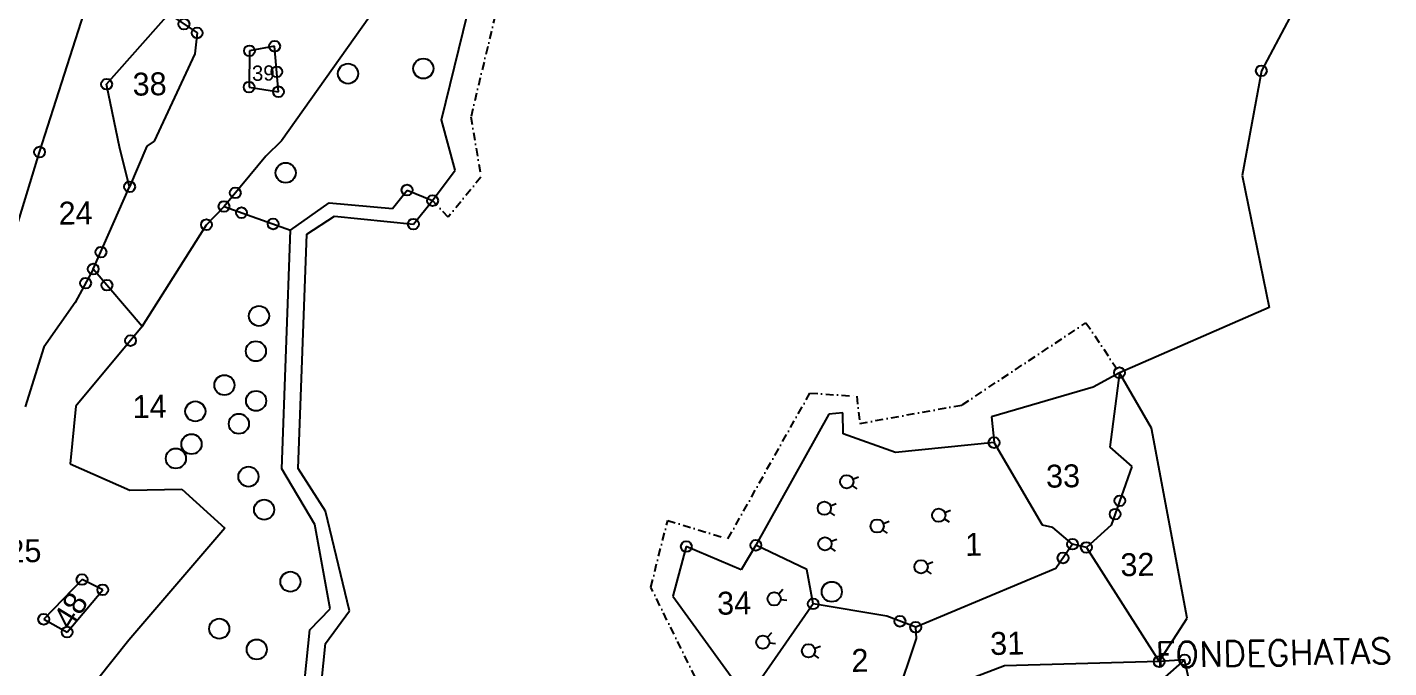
# Model space of a CAD drawing. Header units: metres. Extents: x 325254 to 327191, y 1810620 to 1813539.
# Drawn here: x 326033 to 326895, y 1811406 to 1811811 of the extents above; entities that cross this region are included whole.
import ezdxf
from ezdxf.enums import TextEntityAlignment as Align

# ---------------------------------------------------------------- set-up
doc = ezdxf.new("R2010")
doc.units = ezdxf.units.M
doc.linetypes.add('DASHDOT', pattern=[1, 0.5, -0.25, 0, -0.25])
for name, color, linetype in [('OFF', 1, 'Continuous'), ('OTHERS', 1, 'Continuous'), ('POLY_PARCEL', 6, 'Continuous'), ('POLY_ROAD', 30, 'Continuous'), ('POLY_WATER', 4, 'Continuous'), ('TEXT_MAPOUT', 7, 'Continuous'), ('TEXT_PARCEL', 7, 'Continuous'), ('V_BOUND_LINE', 7, 'Continuous'), ('V_BOUND_STREAM_LINE', 7, 'DASHDOT')]:
    doc.layers.add(name, color=color, linetype=linetype)
doc.styles.get("Standard").update_dxf_attribs({"font": 'simplex.shx'})
doc.styles.add('TEXT_MAP', font='', dxfattribs={"height": 1.8})
doc.styles.get('TEXT_MAP').set_extended_font_data('Kruti Dev 050')

msp = doc.modelspace()

# ---------------------------------------------------------------- linework, layer by layer
for points in [[(326559.25, 1811526.07), (326555.64, 1811524.74)], [(326558.33, 1811518.71), (326555.16, 1811520.89)], [(326545.07, 1811509.21), (326541.46, 1811507.88)], [(326544.15, 1811501.86), (326540.98, 1811504.03)], [(326616.75, 1811497.66), (326613.5, 1811499.73)], [(326617.41, 1811505.05), (326613.85, 1811503.59)], [(326577.59, 1811490.66), (326574.42, 1811492.84)], [(326578.51, 1811498.02), (326574.9, 1811496.68)], [(326545.46, 1811486.72), (326541.85, 1811485.38)], [(326544.55, 1811479.36), (326541.37, 1811481.54)], [(326605.39, 1811464.89), (326602.22, 1811467.07)], [(326606.31, 1811472.25), (326602.7, 1811470.91)], [(326511.23, 1811454.99), (326508.6, 1811452.18)], [(326513.7, 1811448), (326509.89, 1811448.53)], [(326504.04, 1811427.6), (326501.41, 1811424.79)], [(326506.51, 1811420.61), (326502.7, 1811421.14)], [(326534.03, 1811411.65), (326530.88, 1811413.87)], [(326535.04, 1811418.99), (326531.42, 1811417.71)]]:
    msp.add_lwpolyline(points)
for centre, radius in [((326131.9, 1811812.89), 3.43), ((326140.26, 1811807.26), 3.43), ((326189.33, 1811798.79), 3.43), ((326173.38, 1811795.96), 3.43), ((326190.69, 1811782.68), 3.43), ((326814.3, 1811783.29), 3.43), ((326082.93, 1811774.79), 3.43), ((326173.15, 1811772.94), 3.43), ((326191.76, 1811770.07), 3.43), ((326040.41, 1811731.86), 3.43), ((326097.49, 1811709.9), 3.43), ((326164.42, 1811706.05), 3.43), ((326273.22, 1811707.84), 3.43), ((326157.26, 1811697.44), 3.43), ((326289.41, 1811701.12), 3.43), ((326146.12, 1811685.91), 3.43), ((326168.34, 1811693.49), 3.43), ((326188.37, 1811686.35), 3.43), ((326277.19, 1811686.24), 3.43), ((326079.3, 1811668.55), 3.43), ((326074.4, 1811657.83), 3.43), ((326069.6, 1811648.93), 3.43), ((326083.12, 1811647.61), 3.43), ((326098.06, 1811612.55), 3.43), ((326724.45, 1811592.23), 3.43), ((326644.98, 1811547.99), 3.43), ((326551.69, 1811523.27), 4.21), ((326537.51, 1811506.42), 4.21), ((326724.67, 1811511.2), 3.43), ((326570.95, 1811495.22), 4.21), ((326609.95, 1811501.99), 4.21), ((326721.68, 1811502.74), 3.43), ((326450.09, 1811482.23), 3.43), ((326494.15, 1811483.04), 3.43), ((326537.91, 1811483.92), 4.21), ((326694.72, 1811483.69), 3.43), ((326703.47, 1811481.67), 3.43), ((326598.75, 1811469.45), 4.21), ((326688.72, 1811474.99), 3.43), ((326067.36, 1811461.33), 3.43), ((326080.46, 1811454.86), 3.43), ((326505.72, 1811449.11), 4.21), ((326530.46, 1811445.97), 3.43), ((326043.08, 1811436.21), 3.43), ((326057.89, 1811428.1), 3.43), ((326585.39, 1811434.94), 3.43), ((326595.38, 1811431.15), 3.43), ((326498.53, 1811421.72), 4.21), ((326527.45, 1811416.3), 4.21), ((326765.66, 1811410.44), 3.43), ((326765.66, 1811410.44), 3.43), ((326749.54, 1811409.42), 3.43)]:
    msp.add_circle(centre, radius)
at = {"layer": 'OFF'}
msp.add_line((326765.66, 1811410.44), (326749.54, 1811409.42), dxfattribs=at)
at = {"layer": 'OTHERS'}
for centre in [(326235.81, 1811781.49), (326283.51, 1811784.71), (326196.32, 1811718.76), (326179.42, 1811628.13), (326177.43, 1811605.83), (326157.51, 1811584.41), (326177.58, 1811574.42), (326139.1, 1811567.78), (326166.69, 1811559.91), (326136.67, 1811547.06), (326126.79, 1811537.98), (326172.76, 1811526.46), (326182.68, 1811505.56), (326199.32, 1811459.99), (326542.21, 1811453.62), (326154.25, 1811430.24), (326177.98, 1811417.13)]:
    msp.add_circle(centre, 6.36, dxfattribs=at)
at = {"layer": 'POLY_PARCEL'}
for p, q in [((326306.09, 1811897.23), (326193.64, 1811738.92)), ((326040.41, 1811731.86), (326076.4, 1811844.49)), ((326082.93, 1811774.79), (326122.33, 1811819.34)), ((326122.33, 1811819.34), (326140.26, 1811807.26)), ((326140.26, 1811807.26), (326138.7, 1811794.05)), ((326138.7, 1811794.05), (326113.09, 1811738.73)), ((326173.38, 1811795.96), (326173.15, 1811772.94)), ((326189.33, 1811798.79), (326173.38, 1811795.96)), ((326191.76, 1811770.07), (326189.33, 1811798.79)), ((326091.31, 1811734.21), (326082.93, 1811774.79)), ((326173.15, 1811772.94), (326191.76, 1811770.07)), ((326097.49, 1811709.9), (326091.31, 1811734.21)), ((326108.42, 1811735.69), (326097.49, 1811709.9)), ((326113.09, 1811738.73), (326108.42, 1811735.69)), ((326193.64, 1811738.92), (326183.67, 1811729.21)), ((326023.25, 1811675.79), (326040.41, 1811731.86)), ((326183.67, 1811729.21), (326157.26, 1811697.44)), ((326074.4, 1811657.83), (326097.49, 1811709.9)), ((326146.12, 1811685.91), (326157.26, 1811697.44)), ((326157.26, 1811697.44), (326199.47, 1811682.39)), ((326105.48, 1811621.42), (326146.12, 1811685.91)), ((326074.4, 1811657.83), (326062.97, 1811636.63)), ((326105.48, 1811621.42), (326074.4, 1811657.83)), ((326062.97, 1811636.63), (326043.22, 1811608.4)), ((326105.48, 1811621.42), (326063.34, 1811571.05)), ((326043.22, 1811608.4), (326031.32, 1811570.54)), ((326724.45, 1811592.23), (326718.34, 1811545.06)), ((326063.34, 1811571.05), (326059.81, 1811534.62)), ((326675.62, 1811495.69), (326644.98, 1811547.99)), ((326718.34, 1811545.06), (326732.36, 1811532.97)), ((326059.81, 1811534.62), (326097.7, 1811518)), ((326732.36, 1811532.97), (326719.21, 1811495.73)), ((326097.7, 1811518), (326130.51, 1811518.58)), ((326130.51, 1811518.58), (326157.88, 1811493.85)), ((326157.88, 1811493.85), (326096.98, 1811423.05)), ((326682.18, 1811494.36), (326675.62, 1811495.69)), ((326694.72, 1811483.69), (326682.18, 1811494.36)), ((326719.21, 1811495.73), (326703.47, 1811481.67)), ((326526.44, 1811467.67), (326494.15, 1811483.04)), ((326694.72, 1811483.69), (326684.09, 1811468.27)), ((326703.47, 1811481.67), (326694.72, 1811483.69)), ((326703.47, 1811481.67), (326749.54, 1811409.42)), ((326530.46, 1811445.97), (326526.44, 1811467.67)), ((326684.09, 1811468.27), (326595.38, 1811431.15)), ((326067.36, 1811461.33), (326043.08, 1811436.21)), ((326080.46, 1811454.86), (326067.36, 1811461.33)), ((326057.89, 1811428.1), (326080.46, 1811454.86)), ((326530.46, 1811445.97), (326489.04, 1811386.44)), ((326577.1, 1811438.09), (326530.46, 1811445.97)), ((326043.08, 1811436.21), (326057.89, 1811428.1)), ((326595.38, 1811431.15), (326577.1, 1811438.09)), ((326595.78, 1811424.03), (326595.38, 1811431.15)), ((326096.98, 1811423.05), (326052.21, 1811367.02)), ((326572.29, 1811354.09), (326595.78, 1811424.03))]:
    msp.add_line(p, q, dxfattribs=at)
at = {"layer": 'POLY_ROAD'}
for p, q in [((326264.08, 1811696.15), (326273.22, 1811707.84)), ((326273.22, 1811707.84), (326289.41, 1811701.12)), ((326199.47, 1811682.39), (326223.9, 1811699.84)), ((326223.9, 1811699.84), (326264.08, 1811696.15)), ((326193.9, 1811531.5), (326199.47, 1811682.39)), ((326214.85, 1811496.2), (326193.9, 1811531.5)), ((326224.59, 1811442.9), (326214.85, 1811496.2)), ((326211.64, 1811429.5), (326224.59, 1811442.9)), ((326207.42, 1811388.14), (326211.64, 1811429.5)), ((326651.56, 1811406.84), (326606.91, 1811389.56)), ((326749.54, 1811409.42), (326651.56, 1811406.84)), ((326765.66, 1811410.44), (326747.84, 1811394.93))]:
    msp.add_line(p, q, dxfattribs=at)
at = {"layer": 'POLY_WATER'}
for p, q in [((326295.11, 1811752.25), (326325.94, 1811878.19)), ((326303.76, 1811720.44), (326295.11, 1811752.25)), ((326289.41, 1811701.12), (326303.76, 1811720.44)), ((326724.45, 1811592.23), (326707.72, 1811583.14)), ((326707.72, 1811583.14), (326643.44, 1811564.41)), ((326540.4, 1811565.95), (326494.15, 1811483.04)), ((326549.2, 1811566.84), (326540.4, 1811565.95)), ((326549.43, 1811553.64), (326549.2, 1811566.84)), ((326643.44, 1811564.41), (326644.98, 1811547.99)), ((326582.68, 1811541.76), (326549.43, 1811553.64)), ((326644.98, 1811547.99), (326582.68, 1811541.76)), ((326450.09, 1811482.23), (326441.62, 1811450.86)), ((326484.86, 1811467.44), (326450.09, 1811482.23)), ((326494.15, 1811483.04), (326484.86, 1811467.44)), ((326441.62, 1811450.86), (326484.52, 1811391.49))]:
    msp.add_line(p, q, dxfattribs=at)
at = {"layer": 'V_BOUND_LINE'}
for p, q in [((326879.77, 1811906.65), (326814.3, 1811783.29)), ((326814.3, 1811783.29), (326802.25, 1811717.08)), ((326802.25, 1811717.08), (326819.18, 1811633.5)), ((326277.19, 1811686.24), (326289.41, 1811701.12)), ((326209.75, 1811679.92), (326227.17, 1811691.22)), ((326227.17, 1811691.22), (326277.19, 1811686.24)), ((326204.29, 1811531.54), (326209.75, 1811679.92)), ((326819.18, 1811633.5), (326724.45, 1811592.23)), ((326744.72, 1811557.13), (326724.45, 1811592.23)), ((326767.4, 1811436.87), (326744.72, 1811557.13)), ((326221.65, 1811504.71), (326204.29, 1811531.54)), ((326236.7, 1811441.64), (326221.65, 1811504.71)), ((326221.65, 1811420.85), (326236.7, 1811441.64)), ((326749.54, 1811409.42), (326767.4, 1811436.87)), ((326217.2, 1811378.63), (326221.65, 1811420.85)), ((326770.44, 1811389.26), (326765.66, 1811410.44))]:
    msp.add_line(p, q, dxfattribs=at)
at = {"layer": 'V_BOUND_STREAM_LINE', "ltscale": 10}
for p, q in [((326338.41, 1811857.5), (326313.67, 1811754.2)), ((326313.67, 1811754.2), (326319.98, 1811716.01)), ((326319.98, 1811716.01), (326299.23, 1811690.71)), ((326299.23, 1811690.71), (326289.41, 1811701.12)), ((326624.76, 1811571.82), (326703.2, 1811623.86)), ((326703.2, 1811623.86), (326724.45, 1811592.23)), ((326476.42, 1811487.08), (326528.32, 1811579.32)), ((326528.32, 1811579.32), (326557.99, 1811577.38)), ((326557.99, 1811577.38), (326559.95, 1811560.13)), ((326559.95, 1811560.13), (326624.76, 1811571.82)), ((326427.55, 1811456.6), (326438.33, 1811498.75)), ((326438.33, 1811498.75), (326476.42, 1811487.08)), ((326455.72, 1811399.5), (326427.55, 1811456.6))]:
    msp.add_line(p, q, dxfattribs=at)

# ---------------------------------------------------------------- texts
at = {"layer": 'TEXT_MAPOUT'}
msp.add_text('FONDEGHATAS', height=16.0994, rotation=1.00794, dxfattribs=at).set_placement((326822.13, 1811414.92), align=Align.MIDDLE)
at = {"layer": 'TEXT_PARCEL', "style": 'TEXT_MAP'}
for s, height, rotation, p in [('39', 9.66, 1.00794, (326182.14, 1811781.85)), ('38', 14.489, 1.00794, (326110.14, 1811774.96)), ('24', 14.489, 1.00794, (326063.27, 1811693.42)), ('14', 14.489, 1.00794, (326110.14, 1811570.89)), ('33', 14.489, 1.00794, (326688.69, 1811526.88)), ('1', 14.49, 1.00794, (326632.01, 1811483.62)), ('25', 14.489, 1.00794, (326030.83, 1811479.49)), ('32', 14.489, 1.00794, (326735.82, 1811470.87)), ('48', 14.489, 58.50412, (326059.98, 1811441.83)), ('34', 14.489, 1.00794, (326480.36, 1811446.48)), ('31', 14.489, 1.00794, (326653.3, 1811421.02)), ('2', 14.49, 1.00794, (326560.04, 1811410.31))]:
    msp.add_text(s, height=height, rotation=rotation, dxfattribs=at).set_placement(p, align=Align.MIDDLE)

doc.saveas('drawing.dxf')
